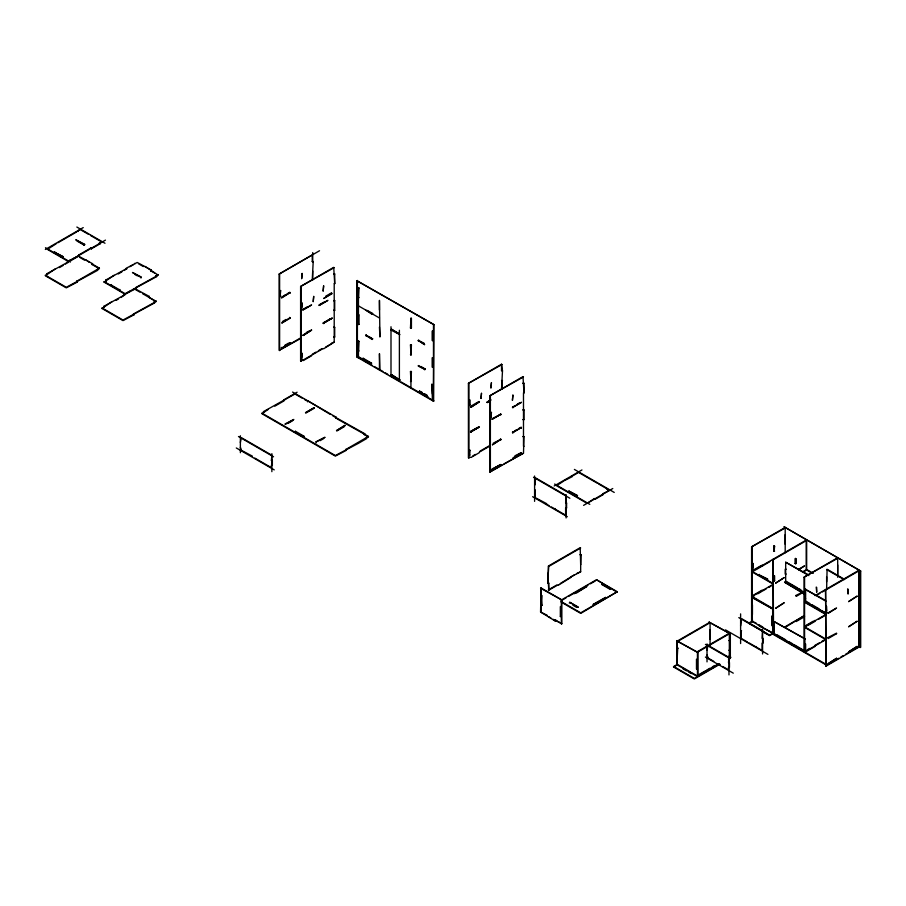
<?xml version="1.0" encoding="UTF-8"?>
<svg xmlns="http://www.w3.org/2000/svg" width="906" height="906" viewBox="0 0 906 906"><rect width="100%" height="100%" fill="white"/><g stroke="black" fill="none" stroke-linecap="round" stroke-linejoin="round"><path stroke-width="1.36" d="M45.345 249.456L83.239 227.587M56.217 243.737L47.395 249.388L68.403 261.506L70.498 259.739L70.985 260.577L70.498 259.739M57.893 242.763L76.727 231.891M54.269 252.14L63.148 256.704L54.269 252.14L61.461 256.851M54.269 252.695L54.745 251.857M84.632 244.303L84.145 245.141L84.632 244.303L75.753 239.739L84.632 244.869M78.901 254.892L79.377 255.73L78.901 254.892L91.008 247.893L91.495 248.731L91.008 247.893M99.411 243.046L99.898 243.884L99.411 243.046L101.517 242.389M46.919 273.691L47.395 274.529L46.919 273.691L67.916 262.128L65.492 264.088M67.916 262.683L67.429 261.845L74.632 257.689M67.123 262.242L105.458 240.113M77.282 282.083L76.795 281.245L77.282 282.083L66.297 287.87L45.3 275.741L55.311 268.844M92.548 263.669L92.061 264.507L92.548 263.669L78.414 256.07L75.832 256.998M70.985 260.577L79.377 255.73M91.495 248.731L99.898 243.884M59.434 267.587L63.069 265.481M45.3 275.186L66.297 287.304L97.791 270.237L97.316 269.399L99.411 268.187L76.795 281.245M105.73 280.079L106.217 280.917L105.73 280.079L126.727 268.516L124.303 270.475M126.727 269.071L126.251 268.233L137.225 262.457L151.359 270.056L150.883 270.894L151.359 270.056M136.093 288.47L135.617 287.632L136.093 288.47L125.119 294.257L104.111 282.128L114.133 275.231M129.852 266.715L133.442 264.643M104.111 282.128L106.217 280.917M118.244 273.974L121.88 271.868M110.985 284.88L119.864 290.011M110.985 285.435L111.461 284.609M119.864 289.456L119.377 290.294M104.111 281.573L125.119 293.691L156.613 276.624L156.126 275.786L156.613 276.624M135.617 287.632L158.233 275.141L145.062 266.421M156.126 275.786L158.233 274.575M103.635 306.443L104.111 307.27L103.635 306.443L124.632 294.869L120.996 297.53M124.632 295.435L124.145 294.597L130.147 291.132M133.997 314.824L133.51 313.986L133.997 314.824L123.012 320.611L102.016 308.482L112.027 301.585M102.016 308.482L104.111 307.27M116.149 300.328L118.573 298.923M149.264 296.409L148.777 297.247L149.264 296.409L135.13 288.81L132.548 289.739M142.48 293.612L156.126 301.494L133.51 313.986M102.016 307.927L123.012 320.056L154.507 302.978L154.031 302.151L154.507 302.978M154.031 302.151L156.126 300.939M300.905 338.334L279.139 350.35L279.139 274.065L319.535 250.747M279.139 274.065L312.253 254.948L312.253 261.574L313.216 261.574L312.253 279.75M312.253 261.574L313.216 261.574M279.705 290.713L280.667 290.713L280.18 295.843L279.705 290.713L280.667 290.713M279.705 295.56L280.667 295.56M284.835 295.028L281.234 297.655L290.113 292.536L281.721 297.938M287.236 293.635L290.113 292.536M303.204 360.044L300.611 360.984L300.611 286.466L333.725 267.349L334.699 283.669L334.699 273.974L333.725 273.974L334.699 273.974M300.611 286.466L334.212 267.632M334.212 283.397L334.699 283.669M302.717 309.501L307.519 306.738M325.628 296.273L331.63 292.808M282.434 321.528L286.036 319.456M302.717 310.067L311.596 304.937L303.204 309.784M332.117 293.646L323.714 298.493L331.63 293.374M290.113 318.233L281.721 323.08L290.113 317.655L290.113 318.233L289.637 317.372M356.907 280.735L433.951 324.654L433.476 401.222L356.907 357.021L356.907 280.735L433.951 324.654M319.037 304.937L323.827 302.162M319.037 305.492L327.915 300.362L319.512 305.209M334.699 300.645L333.725 300.645L334.699 300.645L334.699 310.339L333.725 310.339L334.699 310.339M357.961 287.961L358.923 287.961L358.448 297.938L357.961 287.961L358.923 287.961M357.961 297.655L358.923 297.655M306.319 332.547L308.72 331.166M323.227 323.363L332.117 318.21L323.227 323.363L330.43 318.629M284.835 345.288L288.436 343.204M323.227 322.785L332.117 318.21M302.717 335.209L311.12 330.362M281.721 348.198L290.113 342.796L281.721 348.198L281.234 347.36M280.316 349.671L300.418 338.063M334.699 327.315L333.725 327.315L334.699 327.315L334.699 337.009L333.725 337.009L334.699 337.009M372.581 313.465L372.094 314.303L372.581 313.465L367.326 310.441M358.448 314.914L357.961 324.337L358.923 324.337L358.923 314.631M357.961 324.337L358.923 324.337M300.611 360.984L302.717 359.773M312.332 354.223L315.968 352.117M318.38 350.724L322.015 348.617M331.63 343.08L334.212 342.14L334.212 337.292M303.918 359.637L323.227 348.482M325.628 347.1L331.63 343.634M334.212 342.14L323.714 348.765M303.204 360.599L311.596 355.752M372.094 339.444L372.581 338.584L372.094 339.444L365.798 335.231L371.528 337.983M365.798 335.809L366.273 334.948M357.961 341.302L358.923 341.302L358.448 351.279L357.961 341.302L358.923 341.302M391.471 329.229L399.874 334.631L390.996 330.067L391.471 329.229L398.674 333.385M357.961 351.007L358.923 351.007M356.907 357.021L361.041 358.844M263.476 411.618L263.952 412.457L263.476 411.618L294.971 393.997L302.049 398.085M283.986 399.773L284.473 400.611L283.986 399.773L297.1 392.207M346.33 450.316L345.843 449.478L346.33 450.316L335.345 456.103L261.857 413.668L268.267 409.41M274.778 406.205L283.261 401.313M410.939 318.55L410.463 327.972L411.426 327.972L411.426 318.266M410.463 327.972L411.426 327.972M363.125 358.278L362.649 359.116L363.125 358.278L370.328 362.434M371.041 363.963L371.528 363.125L371.041 363.963L358.448 356.692M307.564 401.822L308.051 400.984L330.396 414.45M410.463 344.937L411.426 344.937L410.939 354.914L410.463 344.937L411.426 344.937M418.289 340.418L424.586 344.608L418.289 340.418L424.099 343.215M418.289 340.973L418.776 340.135M284.948 424.019L293.838 419.455L285.435 424.302M305.469 412.74L314.348 407.609L305.945 412.457M240.373 447.338L241.336 449.761M287.836 423.476L292.638 420.701M305.945 413.011L314.348 408.164M410.463 354.642L411.426 354.642M391.471 374.642L399.874 380.044L391.471 374.642L390.996 375.48L390.996 326.749M240.86 450.033L252.4 456.148M294.405 431.902L295.447 431.29L303.85 436.148L303.363 436.975L303.85 436.148M418.289 366.115L425.073 369.478L418.289 365.537L418.776 365.843M410.463 371.607L411.426 371.607L410.939 381.585L410.463 371.607L411.426 371.607M390.996 375.48L399.874 380.044M336.398 417.349L335.911 418.187L336.398 417.349L292.559 392.049M425.073 369.478L425.073 368.901L424.586 369.761M240.373 442.479L241.336 437.632L271.868 455.265L271.392 460.395L272.355 460.395L272.355 465.242L271.392 465.242L271.392 467.666L254.801 458.085M272.355 460.395L271.392 460.395M410.463 381.313L411.426 381.313M315.968 441.924L324.846 437.36L315.968 441.924L316.454 442.762M344.88 425.231L336.477 430.644L345.367 425.514M320.045 440.69L323.646 438.606M336.964 430.916L344.167 426.76M419.342 391.29L427.734 396.692L419.342 391.29L422.219 392.4M419.342 391.845L419.818 391.007M332.796 415.831L364.744 433.725L364.257 434.552L364.744 433.725M337.089 418.866L368.459 436.42L345.843 449.478M261.857 413.113L335.345 455.537L358.448 443.317L366.839 438.47L366.364 437.632L368.459 436.42M470.508 457.202L468.413 457.858L468.413 383.351L501.528 364.223L502.49 370.848L501.528 389.036M468.413 383.351L502.015 364.506M501.528 364.223L501.528 370.848L502.49 370.848M501.528 380.543L502.49 380.543M468.98 404.846L469.942 404.846L469.942 399.988L468.98 399.988L468.98 404.846L469.942 404.846M478.912 401.528L470.508 406.386L470.995 407.213L479.399 401.811L470.995 407.213M523.974 436.59L523.011 436.59L523.974 436.59L523.487 453.193L489.897 472.026L489.897 395.752L523.011 376.636L523.974 392.944L523.974 383.249L523.011 383.249L523.974 383.249M489.897 395.752L523.487 376.907M490.429 399.727L486.828 402.366L491.029 399.942M487.315 402.649L490.463 400.826M523.487 392.672L523.974 392.944M491.992 418.787L500.871 414.212L492.479 419.059M512.513 407.496L521.392 402.366L512.513 407.496L514.914 405.548M517.303 404.167L519.704 402.785M477.711 427.349L470.508 431.505L479.399 426.93L470.508 432.083L478.912 427.236M491.992 419.342L500.871 414.212M523.974 409.92L523.011 409.92L523.974 409.92L523.974 419.625L523.011 419.625L523.974 419.625M468.98 450.259L469.942 450.259L469.467 455.378L468.98 450.259L469.942 450.259M468.98 455.106L469.942 455.106M493.192 443.215L500.871 439.331L492.479 444.767L500.871 439.331M518.504 428.595L521.392 427.485L512.513 432.638L516.103 429.976M480.123 451.097L489.818 445.503M512.513 432.638L521.392 427.485M472.909 455.82L475.31 454.427M479.399 452.071L490.305 445.775M470.995 457.485L479.399 452.626M523.974 446.296L523.487 446.567M491.992 469.048L500.395 464.755M514.914 455.82L521.392 452.626L512.989 458.04L521.392 453.193M491.992 469.602L500.871 464.472L492.479 469.331M489.897 472.026L501.72 465.197M504.087 463.838L523.487 453.193M535.084 484.88L535.559 477.881L566.091 495.514L565.616 503.068L566.578 503.068L566.578 507.915L565.616 507.915L565.616 515.186L551.426 506.998M535.084 489.727L535.084 497.564L546.635 503.668M554.212 485.956L581.946 469.954M563.917 480.916L556.567 485.718L587.099 503.34L594.438 498.538L594.925 499.376L594.438 498.538M564.631 480.497L572.309 476.624M577.077 495.786L568.674 490.939L577.564 495.514M565.616 503.068L566.578 503.068M565.616 507.915L566.578 507.915M606.929 489.331L609.138 490.61L602.841 493.691L603.328 494.529L594.925 499.376M583.589 505.367L612.773 488.515M580.667 547.983L548.776 566.397L548.289 573.158L548.289 566.114L580.191 547.7L580.667 564.721L581.154 554.744L580.191 554.744L581.154 554.744M547.802 573.441L548.776 590.18L548.776 583.136L547.802 583.136L548.289 573.158M547.802 583.136L548.776 583.136M555.152 620.995L555.638 620.157L555.152 620.995L540.565 612.014L541.041 587.949L561.833 599.953L561.833 623.736L553.238 619.33M548.289 589.897L556.737 585.027M560.225 583.566L574.155 574.97M576.567 573.577L580.667 571.765L580.667 564.721M548.776 590.18L557.937 584.891M570.542 577.054L580.667 571.765M558.424 585.163L571.018 577.337M541.086 595.57L541.573 605.548L542.048 595.57L541.086 595.57L541.573 605.548M541.086 605.276L542.048 605.276M540.565 612.014L547.235 615.31M561.165 600.123L596.476 579.727L617.269 591.731L580.735 613.385L561.165 602.094M540.565 588.232L561.833 599.953M562.377 599.976L566.035 597.869M568.47 596.465L587.96 585.208M590.395 583.804L595.265 580.995M576.522 592.977L586.828 586.465L574.234 593.736M561.312 606.692L560.338 606.692L560.338 616.386L561.312 616.386L560.338 616.386M569.772 602.309L578.175 607.156L569.772 602.309L569.285 603.136M601.663 583.894L610.553 589.013M605.604 597.303L593 604.574L606.091 597.586M561.165 601.527L580.735 612.83L617.269 591.731M751.595 621.709L751.595 546.839L785.196 527.439M751.595 546.839L785.196 528.005L785.196 552.807M785.196 534.619L785.196 544.313M773.645 546.239L774.607 546.239L774.12 551.358L773.645 546.239L774.607 546.239M752.161 563.487L753.124 563.487L752.648 568.617L752.648 563.204M773.645 551.086L774.607 551.086M760.893 565.718L753.69 569.874L754.177 570.712L752.082 571.924L773.078 584.042M755.378 570.021L769.851 561.663M772.263 560.27L806.668 540.406L806.668 570.055M758.945 574.676L767.824 579.24L758.945 575.231L759.421 574.393M805.14 592.864L785.672 581.618L785.672 562.218L808.141 574.642M795.128 563.487L796.091 563.487L796.091 558.64L795.128 558.64L795.128 563.487L796.091 563.487M786.159 569.217L785.196 569.217L785.196 574.064L786.159 574.064M773.645 580.735L774.607 580.735L774.607 575.888L773.645 575.888L773.645 580.735L774.607 580.735M798.571 569.33L804.573 565.865L798.571 569.885M773.475 584.132L752.082 596.488L773.078 608.606M757.778 593.781L761.38 591.697M766.216 588.877L762.58 590.984L762.093 590.146L753.69 594.993L754.177 595.854L752.082 597.043L773.18 609.228L751.912 597.507L751.912 621.29L772.693 633.294L772.693 609.5M768.639 587.484L771.051 586.08M729.33 657.597L729.33 633.815L697.439 652.229L697.484 676.589L676.691 664.596L676.691 640.802L697.96 652.535L697.96 676.318L697.439 676.012L718.537 663.826M751.912 597.507L752.388 621.006L748.764 623.113L769.545 635.106L773.18 633.011L759.307 626.114M677.699 640.836L709.602 622.411M678.186 641.108L710.077 622.694L710.077 645.072M805.389 594.766L784.619 582.23L786.159 581.346L797.223 587.734L796.736 588.572M802.467 571.924L806.668 569.5L813.316 573.328M803.52 571.879L805.627 570.667M677.224 648.152L678.186 648.152M710.077 629.738L710.077 639.432M805.14 651.052L804.086 651.652L804.086 577.145L837.201 558.028M804.086 577.145L837.688 558.311L837.688 577.269M826.623 588.945L827.099 569.262L844.596 579.376M837.688 564.925L837.688 574.63M826.136 613.464L805.14 601.346L805.14 589.217L825.457 600.395M696.952 651.946L728.854 633.532M719.908 664.2L694.336 678.968L673.543 666.975L677.178 664.313L677.178 640.531M697.96 652.535L676.691 640.802M730.338 633.838L709.07 622.116L730.338 633.838L730.338 657.62M795.695 595.548L802.172 592.365M673.543 666.975L677.201 664.857M803.373 592.23L796.17 596.408L796.17 595.831M805.14 593.509L804.653 598.64L805.627 598.64M740.61 630.769L741.572 630.769M816.691 587.405L816.691 592.252L816.204 587.122M697.439 668.968L696.476 668.968L696.476 659.274L697.439 659.274M772.172 625.389L772.172 615.684M683.373 667.892L682.886 668.73L686.488 670.802M758.379 625.265L758.582 624.585L762.784 627.009M707.02 655.015L707.982 657.439M809.817 603.487L805.627 601.063L804.573 601.675L825.57 613.792M815.072 595.616L858.684 570.429L858.684 646.714L860.7 647.314L860.7 571.04L784.143 526.839L860.7 571.04M817.495 594.766L819.919 593.373M822.342 591.969L859.171 570.712L859.171 646.986L826.057 666.114L825.57 589.546L826.057 666.114M774.12 621.584L805.14 638.923L774.12 621.584L774.12 633.702L804.653 651.335L804.653 639.206M713.792 661.357L707.495 657.722M747.393 641.958L741.097 638.322L741.097 631.052M698.164 675.038L705.4 670.859M710.044 668.175L706.601 670.168L707.088 670.995L718.537 664.392M712.331 666.861L714.619 665.536M728.979 657.439L728.492 662.569L729.466 662.569L729.466 667.416L728.492 667.416L728.492 669.84L722.682 666.488M749.081 642.932L762.093 650.44L762.093 643.169L763.056 643.169L763.056 638.322L762.093 638.322L762.58 630.769L741.572 618.639L740.61 625.921M848.107 589.217L848.107 594.076L847.62 588.945M673.543 666.408L694.336 678.413L719.228 664.041M707.02 650.168L707.982 645.321L729.862 657.903L730.87 657.314L728.435 659.285M762.206 631.425L769.545 635.672L772.965 633.69L825.57 664.064M784.789 626.986L794.743 621.12M804.426 615.525L795.695 620.689L796.17 621.527L804.573 616.68M774.607 633.419L773.554 634.03L773.078 559.24L773.078 633.747M785.264 627.269L804.086 615.842M756.272 646.533L756.272 647.088M820.315 610.112L825.57 612.581M826.623 606.476L826.623 611.323L826.136 606.193M813.384 621.142L806.193 625.299L806.668 626.159L804.573 627.348L825.57 639.477M828.152 612.864L836.555 608.017L828.152 613.419L827.665 612.581M825.978 614.438L804.573 626.793L825.57 638.911M818.707 619.194L825.978 614.993M807.869 625.468L815.072 621.312L814.585 620.451M784.619 640.417L785.672 639.817L776.816 634.698M804.653 644.053L805.627 644.053L805.627 648.9L804.653 648.9M809.794 648.368L806.193 650.44L806.668 651.278L815.072 646.431L814.585 645.593L819.432 642.796M821.855 641.403L824.279 639.998M827.665 637.699L836.555 633.135L836.555 633.713M825.978 639.579L804.573 651.935L804.573 577.428M836.555 633.69L828.152 638.56L828.152 637.983M825.57 665.831L838.582 658.322M840.949 656.952L843.305 655.593M845.672 654.223L857.506 647.394M379.444 310.067L379.444 300.362L379.931 337.009L379.444 327.032M826.623 569.546L844.12 579.647M358.448 305.866L379.444 317.995M372.094 314.303L365.798 310.112M826.623 576.816L826.623 581.675M807.778 570.689L812.206 573.249M785.672 562.218L808.877 575.616M512.513 406.941L512.989 407.779M420.871 366.477L425.073 368.901M365.798 335.231L372.581 339.172M805.14 589.217L826.136 601.346M762.093 565.027L762.58 565.865M290.113 293.091L289.637 292.253M500.871 414.767L500.395 413.929M521.392 428.074L520.905 427.213M798.424 588.424L800.825 589.806M800.338 590.644L803.939 592.728M784.619 582.23L805.389 594.211M819.126 608.855L811.923 604.698L811.436 605.536M512.513 432.06L512.989 432.921M773.078 583.487L752.082 571.369L806.193 540.123L806.193 569.172M574.393 469.433L614.245 492.445M804.573 602.23L825.57 614.359M597.36 483.249L578.606 472.434L571.833 476.341M609.138 490.055L598.56 483.951M432.422 393.997L431.935 384.019L432.422 400.611M424.62 393.782L427.02 395.163M362.649 358.561L371.528 363.68M363.476 360.248L371.981 365.152M374.405 366.556L382.91 371.471M385.344 372.876L387.779 374.28M390.203 375.684L398.708 380.588M401.143 381.992L433.951 400.939M500.871 439.908L500.395 439.048M569.874 492.196L577.077 496.352M554.608 484.031L589.806 504.348M533.543 477.269L569.851 498.243M752.433 604.846L752.433 614.551M774.12 626.431L774.12 631.278M76.84 227.032L104.983 243.272M90.441 235.447L101.517 241.834M138.459 263.714L143.352 266.545M150.883 270.894L154.552 273.012M78.414 231.483L77.927 230.645L80.509 229.705L88.346 234.235M789.273 641.89L792.875 643.973M804.03 650.417L794.075 644.664L793.588 645.502L785.196 640.089M752.388 621.006L753.396 621.595M754.438 622.196L756.51 623.385M771.674 633.498L825.57 664.619M549.036 505.616L546.148 503.951M532.615 496.692L567.326 516.737M738.798 617.598L767.688 634.279M141.347 277.61L132.469 272.48L141.347 277.055L140.86 277.893M76.942 240.985L84.145 245.141M134.858 274.427L137.259 275.809M89.4 262.412L86.251 260.033M92.061 263.94L99.411 268.187M725.502 629.885L767.937 654.381M79.637 257.327L84.541 260.158M92.061 264.507L99.411 268.742M135.13 289.365L140.034 292.196M148.777 297.247L156.126 301.494M728.854 640.576L729.817 640.576L729.817 650.27L728.854 650.27M45.481 247.723L70.351 262.083M304.45 399.467L306.851 400.848M364.257 434.552L368.459 436.975M617.269 592.286L596.476 579.727M601.663 584.449L610.066 589.296M705.412 644.393L730.01 658.594M717.88 663.713L720.281 665.095M705.412 657.065L733.282 673.158M303.85 436.703L294.971 432.128L295.447 431.29M677.224 657.858L677.699 648.436M677.699 664.619L690.723 672.139M696.952 675.729L691.765 672.739L691.289 673.577L688.888 672.195M572.886 605.219L576.488 607.292M238.471 436.533L273.567 456.794M555.638 620.157L561.833 623.736M548.436 616.567L550.837 617.949M236.296 447.96L274.246 469.874M860.213 571.312L860.213 647.597M805.627 588.945L805.627 601.063M805.14 644.336L805.14 649.183M795.604 558.356L795.604 563.759M774.12 545.956L774.12 551.358M774.12 575.604L774.12 581.018M772.659 608.923L772.659 632.705M772.172 616.25L772.172 625.944M762.58 629.421L762.58 653.973M752.648 563.759L752.648 568.617M752.082 547.122L752.082 622.184M740.61 613.883L740.61 643.543M729.862 634.109L729.862 657.903M728.979 655.967L728.979 674.913M707.02 643.917L707.02 661.878M696.952 659.545L696.952 669.251M566.091 494.653L566.091 517.949M561.346 600.225L561.346 624.019M560.825 606.408L560.825 616.669M555.027 508.515L554.551 508.798M541.041 587.949L541.041 611.731M534.597 476.012L534.597 501.358M523.487 393.227L523.487 419.342M523.487 419.897L523.487 446.012M502.015 380.826L502.015 389.308M490.373 396.024L490.373 472.309M470.995 431.777L470.995 432.366M469.467 399.716L469.467 405.118M469.467 449.976L469.467 455.378M468.9 383.623L468.9 458.13M433.476 324.937L433.476 401.222M410.939 317.995L410.939 328.244M410.939 344.665L410.939 354.914M410.939 371.335L410.939 388.21M399.387 330.26L399.387 380.327M379.931 370.305L379.444 353.702L379.444 370.022M358.448 287.678L358.448 324.608M358.448 341.03L358.448 357.904M357.394 280.452L357.394 356.738M334.212 283.952L334.212 310.067M334.212 310.622L334.212 336.738M323.714 323.057L323.714 323.646M312.729 252.548L312.729 261.845M312.729 270.985L312.729 280.033M301.188 303.114L301.188 307.961M301.188 353.374L301.188 358.232M301.098 286.749L301.098 361.256M280.18 290.43L280.18 295.843M279.614 274.348L279.614 350.622M271.868 453.657L271.868 471.664M240.373 435.763L240.373 452.728M135.13 263.669L134.643 263.386M302.151 273.465L301.664 278.595L302.151 273.465M323.635 285.866L323.148 290.996L323.635 285.866M302.151 303.114L301.664 308.244L302.151 303.114M313.703 296.443L313.216 301.573L313.703 296.443M311.596 330.056L303.204 335.48L311.596 330.056M302.151 353.374L301.664 358.504L302.151 353.374M491.426 382.74L490.939 387.87L491.426 382.74M481.494 393.329L481.007 398.447L481.494 393.329M512.909 395.141L512.422 400.271L512.909 395.141M491.426 412.389L490.939 417.519L491.426 412.389M784.052 577.711L775.661 583.113L784.052 577.711M784.052 602.83L775.661 608.254L784.052 602.83M857.065 596.171L848.673 601.573L857.065 596.171M857.065 621.29L848.673 626.714L857.065 621.29M836.555 658.277L828.152 663.679L836.555 658.277M857.065 646.431L848.673 651.844L857.065 646.431M432.422 330.95L432.422 340.645L432.422 330.95M432.422 357.621L432.422 367.315L432.422 357.621"/></g></svg>
